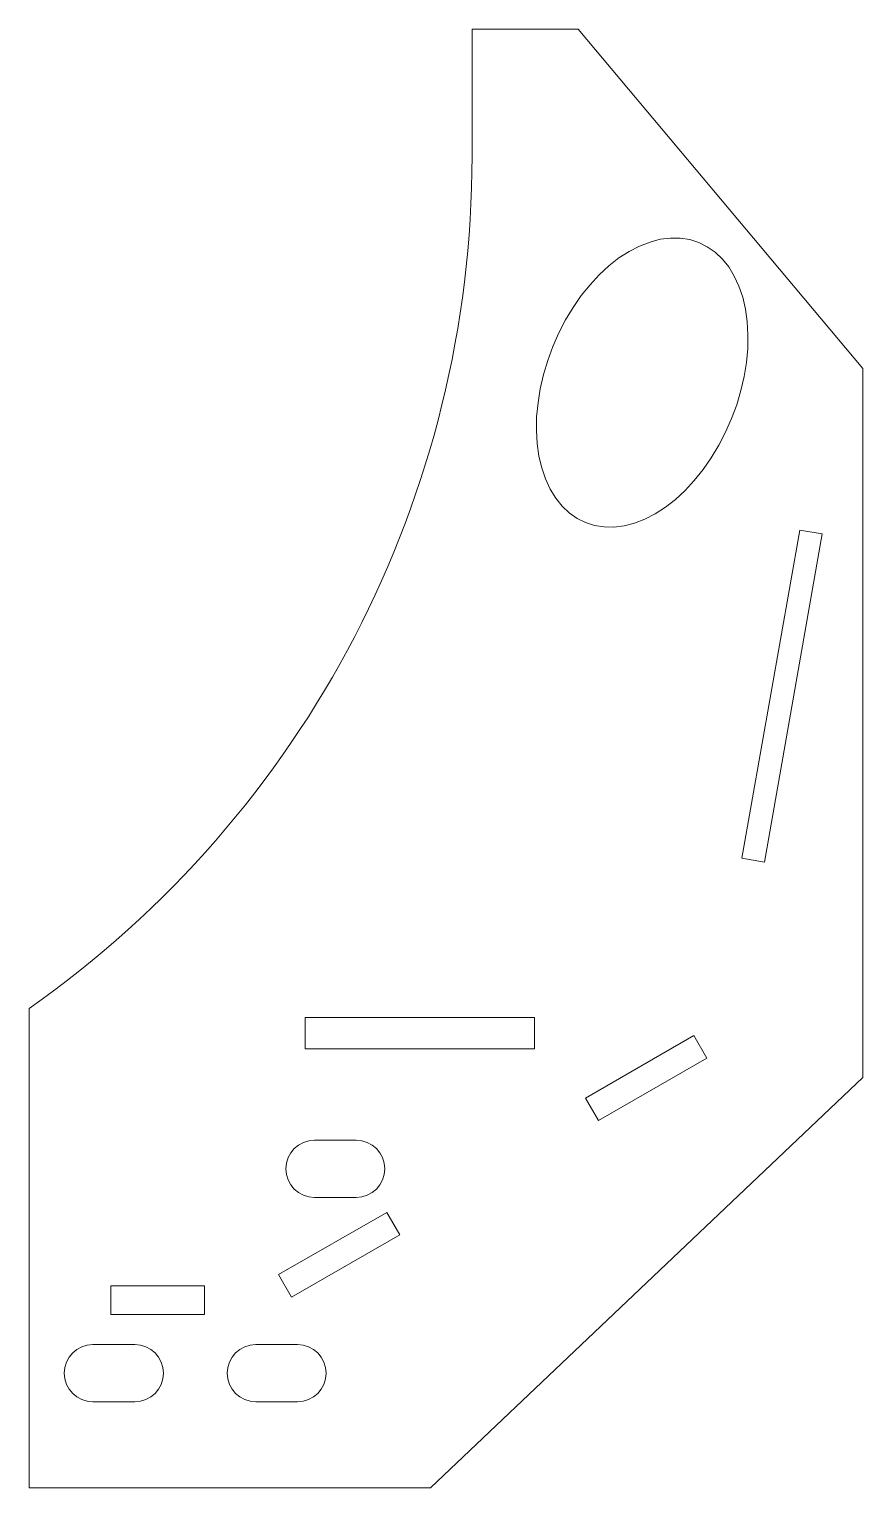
# Model space of a CAD drawing. Header units: inches. Extents: x -4 to 4, y -7 to 7.
import ezdxf

# ---------------------------------------------------------------- set-up
doc = ezdxf.new("R2010")
doc.units = ezdxf.units.IN
doc.header["$MEASUREMENT"] = 0

msp = doc.modelspace()

# ---------------------------------------------------------------- linework, layer by layer
at = {"color": 7, "linetype": 'Continuous', "lineweight": 15}
for p, q in [((0.25, 5.782), (0.25, 7)), ((1.268, 7), (0.25, 7)), ((1.268, 7), (4, 3.744)), ((4, -3.062), (4, 3.744)), ((3.394, 2.193), (2.838, -0.958)), ((3.055, -0.996), (3.61, 2.155)), ((3.61, 2.155), (3.394, 2.193)), ((2.838, -0.958), (3.055, -0.996)), ((-4, -2.4), (-4, -7)), ((0.85, -2.486), (-1.35, -2.486)), ((-1.35, -2.486), (-1.35, -2.786)), ((0.85, -2.786), (0.85, -2.486)), ((-1.35, -2.786), (0.85, -2.786)), ((2.379, -2.66), (1.339, -3.259)), ((2.504, -2.877), (2.379, -2.66)), ((1.463, -3.475), (2.504, -2.877)), ((4, -3.062), (-0.15, -7)), ((1.339, -3.259), (1.463, -3.475)), ((-0.863, -3.663), (-1.262, -3.663)), ((-1.262, -4.213), (-0.863, -4.213)), ((-0.568, -4.356), (-1.608, -4.954)), ((-0.443, -4.572), (-0.568, -4.356)), ((-1.484, -5.171), (-0.443, -4.572)), ((-1.608, -4.954), (-1.484, -5.171)), ((-2.317, -5.062), (-3.217, -5.062)), ((-3.217, -5.062), (-3.217, -5.338)), ((-2.317, -5.338), (-2.317, -5.062)), ((-3.217, -5.338), (-2.317, -5.338)), ((-2.987, -5.625), (-3.388, -5.625)), ((-1.425, -5.625), (-1.825, -5.625)), ((-3.388, -6.175), (-2.987, -6.175)), ((-1.825, -6.175), (-1.425, -6.175)), ((-4, -7), (-0.15, -7))]:
    msp.add_line(p, q, dxfattribs=at)
at = {"color": 7, "linetype": 'Continuous', "lineweight": 15, "flags": 128}
msp.add_lwpolyline([(2.426, 4.953), (2.507, 4.912), (2.583, 4.859), (2.652, 4.794), (2.713, 4.718), (2.766, 4.63), (2.811, 4.533), (2.847, 4.428), (2.873, 4.314), (2.89, 4.193), (2.898, 4.067), (2.895, 3.936), (2.883, 3.802), (2.861, 3.667), (2.83, 3.531), (2.79, 3.395), (2.74, 3.262), (2.683, 3.132), (2.618, 3.006), (2.546, 2.886), (2.467, 2.774), (2.383, 2.669), (2.294, 2.573), (2.201, 2.487), (2.105, 2.412), (2.007, 2.349), (1.908, 2.298), (1.808, 2.259), (1.709, 2.233), (1.612, 2.221), (1.517, 2.222), (1.426, 2.236), (1.34, 2.264), (1.258, 2.304), (1.183, 2.357), (1.114, 2.422), (1.053, 2.499), (0.999, 2.586), (0.955, 2.683), (0.919, 2.789), (0.892, 2.903), (0.875, 3.023), (0.868, 3.149), (0.87, 3.28), (0.883, 3.414), (0.904, 3.549), (0.936, 3.686), (0.976, 3.821), (1.025, 3.955), (1.083, 4.085), (1.148, 4.21), (1.22, 4.33), (1.298, 4.443), (1.382, 4.547), (1.471, 4.643), (1.564, 4.729), (1.66, 4.804), (1.759, 4.867), (1.858, 4.918), (1.958, 4.957), (2.056, 4.983), (2.154, 4.995), (2.248, 4.994), (2.339, 4.98), (2.426, 4.953)], dxfattribs=at)
at = {"color": 7, "linetype": 'Continuous', "lineweight": 15}
for centre, radius, start, end in [((-9.75, 5.782), 10, 305.0996, 0), ((-1.262, -3.938), 0.275, 90, 270), ((-0.863, -3.938), 0.275, 270, 90), ((-3.388, -5.9), 0.275, 90, 270), ((-2.987, -5.9), 0.275, 270, 90), ((-1.825, -5.9), 0.275, 90, 270), ((-1.425, -5.9), 0.275, 270, 90)]:
    msp.add_arc(centre, radius, start, end, dxfattribs=at)

doc.saveas('drawing.dxf')
